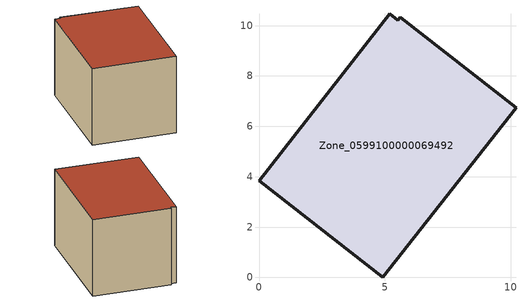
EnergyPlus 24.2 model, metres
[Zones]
Zone_0599100000069492
 floor ground (C_G): 5.18,10.48 5.51,10.22 5.61,10.32 10.2,6.74 4.92,0 0,3.84 z3.08
 wall outside (C_F): 5.18,10.48 0,3.84 4.92,0 10.2,6.74 5.61,10.32 5.51,10.22 5.18,10.48 z3.08:9.06
 roof outside (C_R): 5.51,10.22 5.18,10.48 0,3.84 4.92,0 10.2,6.74 5.61,10.32 z9.06
[BUILDING]
Pand.0599100000069492: North Axis=0; Terrain=City; Loads Convergence Tolerance Value=0.04; Temperature Convergence Tolerance Value=0.4; Solar Distribution=FullExterior; Maximum Number of Warmup Days=25; Minimum Number of Warmup Days=1
[Site:Location]
Rotterdam.The.Hague.AP_ZH_NLD Design_Conditions: Latitude=51.96; Longitude=4.45; Time Zone=1; Elevation=-4.5
[SITE:GROUNDTEMPERATURE:BUILDINGSURFACE]
18, 18, 18, 18, 18, 18, 18, 18, 18, 18, 18, 18
[MATERIAL] Thermal Absorptance=0.9; Solar Absorptance=0.7; Visible Absorptance=0.7
Name | Roughness | Thickness | Conductivity | Density | Specific Heat
G.TC.1946-1964 | MediumSmooth | 0.15 | 1 | 540 | 1210
F.TC.1946-1964 | Rough | 0.3 | 0.857143 | 1920 | 840
R.TC.1946-1964 | MediumRough | 0.2 | 0.235294 | 1500 | 1000
[CONSTRUCTION]
C_G: G.TC.1946-1964
C_F: F.TC.1946-1964
C_R: R.TC.1946-1964
[ZONE]
Zone_0599100000069492: Type=1; Multiplier=1; Ceiling Height=Autocalculate; Volume=Autocalculate; Floor Area=autocalculate; Part of Total Floor Area=Yes
[ZONEINFILTRATION:DESIGNFLOWRATE]
Infil_Zone_0599100000069492: Zone or ZoneList or Space or SpaceList=Zone_0599100000069492; Schedule=AlwaysOn; Design Flow Rate Calculation Method=Flow/Area; Flow Rate per Floor Area=0.003; Constant Term Coefficient=1; Temperature Term Coefficient=0; Velocity Term Coefficient=0; Velocity Squared Term Coefficient=0
[HVACTEMPLATE:ZONE:IDEALLOADSAIRSYSTEM]
Zone_0599100000069492: Maximum Heating Supply Air Temperature=50; Minimum Cooling Supply Air Temperature=13; Maximum Heating Supply Air Humidity Ratio=0.0156; Minimum Cooling Supply Air Humidity Ratio=0.0077; Heating Limit=NoLimit; Cooling Limit=NoLimit; Dehumidification Control Type=ConstantSensibleHeatRatio; Cooling Sensible Heat Ratio=0.7; Dehumidification Setpoint=60; Humidification Control Type=None; Humidification Setpoint=30; Outdoor Air Method=None; Outdoor Air Flow Rate per Person=0.00944; Outdoor Air Flow Rate per Zone Floor Area=0; Outdoor Air Flow Rate per Zone=0; Demand Controlled Ventilation Type=None; Outdoor Air Economizer Type=NoEconomizer; Heat Recovery Type=None; Sensible Heat Recovery Effectiveness=0.7; Latent Heat Recovery Effectiveness=0.65
[ZONECONTROL:THERMOSTAT]
ThermostatControl_Zone_0599100000069492: Zone or ZoneList=Zone_0599100000069492; Control Type Schedule=DualSetpointControlType; Control 1=Thermostat_Zone_0599100000069492; Temperature Difference Between Cutout And Setpoint=0
[THERMOSTATSETPOINT:DUALSETPOINT]
Thermostat_Zone_0599100000069492: Heating Setpoint Temperature Schedule=HeatingSetpoint_Zone_0599100000069492; Cooling Setpoint Temperature Schedule=CoolingSetpoint_Zone_0599100000069492
[SCHEDULE:COMPACT]
HeatingSetpoint_Zone_0599100000069492: Through: 12/31, For: AllDays, Until: 24:00, 21
CoolingSetpoint_Zone_0599100000069492: Through: 12/31, For: AllDays, Until: 24:00, 24
DualSetpointControlType: Through: 12/31, For: AllDays, Until: 24:00, 4
AlwaysOn: Through: 12/31, For: AllDays, Until: 24:00, 1
